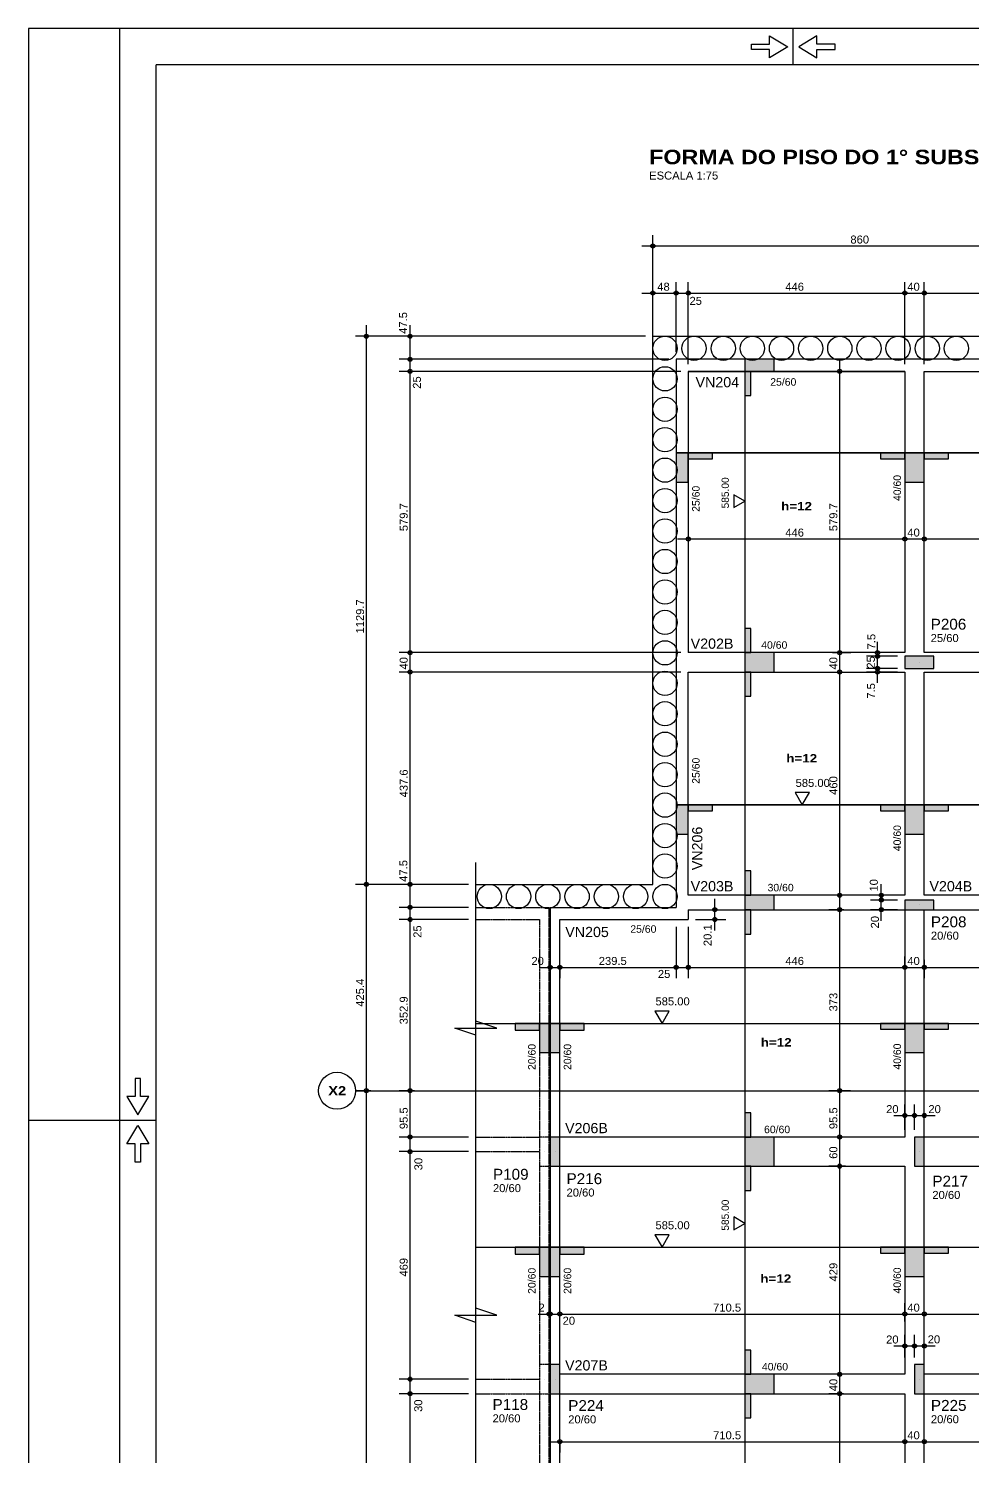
# Model space of a CAD drawing. Extents: x 0 to 13080, y 0 to 6750.
# Drawn here: x 0 to 1944, y 3807 to 6750 of the extents above; entities that cross this region are included whole.
import ezdxf

# ---------------------------------------------------------------- set-up
doc = ezdxf.new("R2010")
doc.units = 0
doc.header["$MEASUREMENT"] = 0
for name, pattern in [('ESTILO_TQS_0002', [0.4, 0.1, -0.3]), ('ESTILO_TQS_0006', [0.3, 0.2, -0.1]), ('ESTILO_TQS_0007', [2.1, 1.5, -0.2, 0.2, -0.2])]:
    doc.linetypes.add(name, pattern=pattern)
for name, color, linetype in [('MTH-179', 1, 'CONTINUOUS'), ('MTH-201', 4, 'CONTINUOUS'), ('MTH-202', 1, 'CONTINUOUS'), ('MTH-224', 4, 'CONTINUOUS'), ('MTH-230', 1, 'CONTINUOUS'), ('MTH-242', 1, 'CONTINUOUS'), ('MTH-COTAS7', 31, 'CONTINUOUS'), ('MTH-DIM-PILAR', 3, 'CONTINUOUS'), ('MTH-DIM-VIGA', 3, 'CONTINUOUS'), ('MTH-EIXO-214', 4, 'CONTINUOUS'), ('MTH-EIXO-215', 1, 'CONTINUOUS'), ('MTH-FACE-VIGA', 7, 'CONTINUOUS'), ('MTH-LINHA-SEÇÃO', 16, 'CONTINUOUS'), ('MTH-MARGEM', 5, 'CONTINUOUS'), ('MTH-PILAR-SEGUE', 5, 'CONTINUOUS'), ('MTH-SIMB_COTA', 3, 'CONTINUOUS'), ('MTH-SOMBRA21', 150, 'CONTINUOUS'), ('MTH-SOMBRA25', 253, 'CONTINUOUS'), ('MTH-TIT1-VIGA', 5, 'CONTINUOUS'), ('MTH-TXT', 4, 'CONTINUOUS'), ('MTH-TXT-NEGRITO', 5, 'CONTINUOUS'), ('MTH-TXT-NOTAS', 3, 'CONTINUOUS'), ('MTH-VIGA-INVERTIDA', 7, 'ESTILO_TQS_0002')]:
    doc.layers.add(name, color=color, linetype=linetype)
doc.styles.add('TQS_ARIAL', font='arial.ttf')
doc.styles.add('TQS_ARIAL_BLACK', font='ariblk.ttf')

msp = doc.modelspace()

# ---------------------------------------------------------------- linework, layer by layer
at = {"layer": 'MTH-179', "linetype": 'Continuous'}
for p, q in [((13080.004952, 6750.003475), (0.004952, 6750.003475)), ((0.004952, 6750.003475), (0.004952, 0.003475)), ((187.504963, 6750.003475), (187.504963, 0.003475)), ((1575.004952, 6675.003475), (1575.004952, 6750.003475)), ((0.004952, 4500.003475), (262.504952, 4500.003475))]:
    msp.add_line(p, q, dxfattribs=at)
for points in [[(1563.753853, 6712.503475), (1526.253853, 6690.003475), (1526.253853, 6706.878475), (1488.753853, 6706.878475), (1488.753853, 6718.128475), (1526.253853, 6718.128475), (1526.253853, 6735.003475), (1563.753853, 6712.503475)], [(1586.253853, 6712.503475), (1623.753853, 6690.003475), (1623.753853, 6706.878475), (1661.253853, 6706.878475), (1661.253853, 6718.128475), (1623.753853, 6718.128475), (1623.753853, 6735.003475), (1586.253853, 6712.503475)], [(225.004952, 4511.253475), (247.504952, 4548.753475), (230.629952, 4548.753475), (230.629952, 4586.253475), (219.379952, 4586.253475), (219.379952, 4548.753475), (202.504952, 4548.753475), (225.004952, 4511.253475)], [(225.004952, 4488.753475), (247.504952, 4451.253475), (230.629952, 4451.253475), (230.629952, 4413.753475), (219.379952, 4413.753475), (219.379952, 4451.253475), (202.504952, 4451.253475), (225.004952, 4488.753475)]]:
    msp.add_lwpolyline(points, dxfattribs=at)
at = {"layer": 'MTH-201', "linetype": 'ESTILO_TQS_0006'}
for p, q in [((1062.282865, 4435.218199), (1062.282865, 4435.218199)), ((1062.282865, 4435.218165), (1062.282865, 4435.218165)), ((1062.282865, 3966.218199), (1062.282865, 3966.218199)), ((1062.282865, 3966.218165), (1062.282865, 3966.218165))]:
    msp.add_line(p, q, dxfattribs=at)
for points in [[(1052.282865, 4405.218199), (1072.282865, 4405.218199), (1072.282865, 4465.218199), (1052.282865, 4465.218199), (1052.282865, 4405.218199)], [(1052.282865, 3936.218199), (1072.282865, 3936.218199), (1072.282865, 3996.218199), (1052.282865, 3996.218199), (1052.282865, 3936.218199)]]:
    msp.add_lwpolyline(points, dxfattribs=at)
at = {"layer": 'MTH-224', "linetype": 'Continuous'}
for points in [[(1452.407396, 5762.727589), (1475.355101, 5775.977094), (1452.407396, 5789.225281), (1452.407396, 5762.727589)], [(1578.698714, 5175.223693), (1593.421218, 5149.723693), (1608.14363, 5175.223693), (1578.698714, 5175.223693)], [(1290.050209, 4724.968199), (1304.772713, 4699.468199), (1319.495125, 4724.968199), (1290.050209, 4724.968199)], [(1452.407396, 4273.981741), (1475.355101, 4287.231246), (1452.407396, 4300.479433), (1452.407396, 4273.981741)], [(1290.050209, 4263.4885), (1304.772713, 4237.9885), (1319.495125, 4263.4885), (1290.050209, 4263.4885)]]:
    msp.add_lwpolyline(points, dxfattribs=at)
at = {"layer": 'MTH-230', "linetype": 'Continuous'}
msp.add_line((921.177142, 3066.480155), (921.177142, 5031.366152), dxfattribs=at)
for points in [[(921.177142, 4645.924958), (921.177142, 4674.922018), (877.681634, 4689.420465), (964.672647, 4689.420465), (921.177142, 4703.918996), (921.177142, 4732.915973)], [(921.177142, 4054.338494), (921.177142, 4083.335555), (877.681634, 4097.834002), (964.672647, 4097.834002), (921.177142, 4112.332532), (921.177142, 4141.32951)]]:
    msp.add_lwpolyline(points, dxfattribs=at)
msp.add_circle((635.355745, 4560.735466), 38, dxfattribs=at)
at = {"layer": 'MTH-242', "linetype": 'Continuous'}
for p, q in [((1834.782865, 5443.718199), (1834.782865, 5443.718199)), ((1834.782865, 5443.718165), (1834.782865, 5443.718165)), ((1834.782865, 4943.718199), (1834.782865, 4943.718199)), ((1834.782865, 4943.718165), (1834.782865, 4943.718165)), ((1084.282865, 4435.218199), (1084.282865, 4435.218199)), ((1084.282865, 4435.218165), (1084.282865, 4435.218165)), ((1834.782865, 4435.218199), (1834.782865, 4435.218199)), ((1834.782865, 4435.218165), (1834.782865, 4435.218165)), ((1084.282865, 3966.218199), (1084.282865, 3966.218199)), ((1084.282865, 3966.218165), (1084.282865, 3966.218165)), ((1834.782865, 3966.218199), (1834.782865, 3966.218199)), ((1834.782865, 3966.218165), (1834.782865, 3966.218165))]:
    msp.add_line(p, q, dxfattribs=at)
at = {"layer": 'MTH-COTAS7', "linetype": 'Continuous'}
for p, q in [((1263.262717, 6301.951479), (2168.282195, 6301.951479)), ((1285.762717, 6105.86984), (1285.762717, 6324.451479)), ((1285.761959, 6130.869878), (1285.761959, 6227.203221)), ((1333.760919, 6083.395893), (1333.760919, 6227.203221)), ((1333.760919, 6083.395893), (1333.760919, 6227.203221)), ((1358.760919, 6058.395893), (1358.760919, 6227.203221)), ((1358.760919, 6058.395893), (1358.760919, 6227.203221)), ((1804.782865, 6058.395893), (1804.782865, 6227.203221)), ((1804.782865, 6058.395893), (1804.782865, 6227.203221)), ((1844.782865, 6058.395893), (1844.782865, 6227.203221)), ((1844.782865, 6058.395893), (1844.782865, 6227.203221)), ((1263.261959, 6204.703221), (1356.260919, 6204.703221)), ((1311.260919, 6204.703221), (1381.260919, 6204.703221)), ((1336.260919, 6204.703221), (1827.282865, 6204.703221)), ((1782.282865, 6204.703221), (1867.282865, 6204.703221)), ((1822.282865, 6204.703221), (2168.282195, 6204.703221)), ((695.855745, 4963.621697), (695.855745, 6138.369878)), ((785.855745, 6045.895893), (785.855745, 6138.369878)), ((1255.761959, 6115.869878), (673.355745, 6115.869878)), ((1270.761959, 6115.869878), (763.355745, 6115.869878)), ((1318.760919, 6068.395893), (763.355745, 6068.395893)), ((1318.760919, 6068.395893), (763.355745, 6068.395893)), ((785.855745, 6020.895893), (785.855745, 6090.895893)), ((785.855745, 5441.218199), (785.855745, 6065.895893)), ((1670.82557, 5441.218199), (1670.82557, 6065.895893)), ((1343.760919, 6043.395893), (763.355745, 6043.395893)), ((1343.760919, 6043.395893), (763.355745, 6043.395893)), ((1702.591515, 6043.395893), (1648.32557, 6043.395893)), ((1844.782865, 5706.024245), (1844.782865, 5720.468199)), ((1844.782865, 5706.024245), (1844.782865, 5720.468199)), ((1336.260919, 5697.968199), (1827.282865, 5697.968199)), ((1782.282865, 5697.968199), (1867.282865, 5697.968199)), ((1822.282865, 5697.968199), (2168.282195, 5697.968199)), ((785.855745, 5401.218199), (785.855745, 5486.218199)), ((1670.82557, 5401.218199), (1670.82557, 5486.218199)), ((1748.440135, 5433.718199), (1748.440135, 5486.218199)), ((1748.440135, 5408.718199), (1748.440135, 5478.718199)), ((1343.760919, 5463.718199), (763.355745, 5463.718199)), ((1343.760919, 5463.718199), (763.355745, 5463.718199)), ((785.855745, 4963.621697), (785.855745, 5446.218199)), ((1656.113927, 5463.718199), (1693.32557, 5463.718199)), ((1656.113927, 5463.718199), (1693.32557, 5463.718199)), ((1670.82557, 4941.218199), (1670.82557, 5446.218199)), ((1789.782865, 5463.718199), (1725.940135, 5463.718199)), ((1789.782865, 5456.218199), (1725.940135, 5456.218199)), ((1789.782865, 5456.218199), (1725.940135, 5456.218199)), ((1748.440135, 5401.218199), (1748.440135, 5453.718199)), ((1343.760919, 5423.718199), (763.355745, 5423.718199)), ((1343.760919, 5423.718199), (763.355745, 5423.718199)), ((1653.118343, 5423.718199), (1693.32557, 5423.718199)), ((1653.118343, 5423.718199), (1693.32557, 5423.718199)), ((1789.782865, 5431.218199), (1725.940135, 5431.218199)), ((1789.782865, 5431.218199), (1725.940135, 5431.218199)), ((1789.782865, 5423.718199), (1725.940135, 5423.718199)), ((695.855745, 4538.235466), (695.855745, 5008.621697)), ((785.855745, 4916.122731), (785.855745, 5008.621697)), ((891.177142, 4986.121697), (673.355745, 4986.121697)), ((861.177142, 4986.121697), (673.355745, 4986.121697)), ((906.177142, 4986.121697), (763.355745, 4986.121697)), ((876.177142, 4986.121697), (763.355745, 4986.121697)), ((1756.345478, 4931.218199), (1756.345478, 4986.218199)), ((1756.345478, 4911.218199), (1756.345478, 4976.218199)), ((785.855745, 4891.122731), (785.855745, 4961.122731)), ((1413.443828, 4891.122769), (1413.443828, 4956.218199)), ((1683.518118, 4963.718199), (1648.32557, 4963.718199)), ((1670.82557, 4538.235466), (1670.82557, 4956.218199)), ((1789.782865, 4963.718199), (1733.845478, 4963.718199)), ((1789.782865, 4953.718199), (1733.845478, 4953.718199)), ((1789.782865, 4953.718199), (1733.845478, 4953.718199)), ((906.177142, 4938.622731), (763.355745, 4938.622731)), ((906.177142, 4938.622731), (763.355745, 4938.622731)), ((785.855745, 4538.235466), (785.855745, 4936.122731)), ((1410.643752, 4933.718199), (1435.943828, 4933.718199)), ((1679.366386, 4933.718199), (1648.32557, 4933.718199)), ((1789.782865, 4933.718199), (1733.845478, 4933.718199)), ((906.177142, 4913.622731), (763.355745, 4913.622731)), ((906.177142, 4913.622731), (763.355745, 4913.622731)), ((1333.760919, 4898.622769), (1333.760919, 4792.558111)), ((1333.760919, 4898.622769), (1333.760919, 4792.558111)), ((1358.760919, 4898.622769), (1358.760919, 4792.558111)), ((1358.760919, 4898.622769), (1358.760919, 4792.558111)), ((1373.760919, 4913.622769), (1435.943828, 4913.622769)), ((1804.782865, 4816.1382), (1804.782865, 4837.558111)), ((1804.782865, 4816.1382), (1804.782865, 4837.558111)), ((1844.782865, 4807.558111), (1844.782865, 4837.558111)), ((1844.782865, 4830.217918), (1844.782865, 4792.558111)), ((1051.782865, 4815.058111), (1116.782865, 4815.058111)), ((1071.782865, 4815.058111), (1356.260919, 4815.058111)), ((1074.282865, 4819.391321), (1074.282865, 4792.558111)), ((1094.282865, 4817.844664), (1094.282865, 4792.558111)), ((1094.282865, 4817.844664), (1094.282865, 4792.558111)), ((1311.260919, 4815.058111), (1381.260919, 4815.058111)), ((1336.260919, 4815.058111), (1827.282865, 4815.058111)), ((1782.282865, 4815.058111), (1867.282865, 4815.058111)), ((1822.282865, 4815.058111), (2168.282195, 4815.058111)), ((695.855745, 2493.235465), (695.855745, 4583.235466)), ((785.855745, 4442.7182), (785.855745, 4583.235466)), ((1670.82557, 4442.718199), (1670.82557, 4583.235466)), ((694.268495, 4560.735466), (673.355745, 4560.735466)), ((704.671412, 4560.735466), (673.355745, 4560.735466)), ((794.671412, 4560.735466), (763.355745, 4560.735466)), ((794.671412, 4560.735466), (763.355745, 4560.735466)), ((1692.646692, 4560.735466), (1648.32557, 4560.735466)), ((1692.646692, 4560.735466), (1648.32557, 4560.735466)), ((1782.282865, 4509.603804), (1847.282865, 4509.603804)), ((1802.282865, 4509.603804), (1867.282865, 4509.603804)), ((1804.782865, 4480.218199), (1804.782865, 4532.103804)), ((1824.782865, 4480.218199), (1824.782865, 4532.103804)), ((1824.782865, 4480.218199), (1824.782865, 4532.103804)), ((1844.782865, 4480.218199), (1844.782865, 4532.103804)), ((785.855745, 4412.7182), (785.855745, 4487.7182)), ((1670.82557, 4382.718199), (1670.82557, 4487.718199)), ((906.177142, 4465.2182), (763.355745, 4465.2182)), ((906.177142, 4465.2182), (763.355745, 4465.2182)), ((785.855745, 3943.7182), (785.855745, 4457.7182)), ((1683.317304, 4465.218199), (1648.32557, 4465.218199)), ((1683.317304, 4465.218199), (1648.32557, 4465.218199)), ((906.177142, 4435.2182), (763.355745, 4435.2182)), ((906.177142, 4435.2182), (763.355745, 4435.2182)), ((1670.82557, 3953.718199), (1670.82557, 4427.718199)), ((1682.283431, 4405.218199), (1648.32557, 4405.218199)), ((1682.283431, 4405.218199), (1648.32557, 4405.218199)), ((1072.282865, 4107.656691), (1072.282865, 4122.968199)), ((1074.282865, 4106.820987), (1074.282865, 4122.968199)), ((1074.282865, 4106.820987), (1074.282865, 4122.968199)), ((1094.282865, 4107.192411), (1094.282865, 4122.968199)), ((1094.282865, 4107.192411), (1094.282865, 4122.968199)), ((1804.782865, 4085.051193), (1804.782865, 4122.968199)), ((1804.782865, 4085.051193), (1804.782865, 4122.968199)), ((1844.782865, 4083.753163), (1844.782865, 4122.968199)), ((1844.782865, 4083.753163), (1844.782865, 4122.968199)), ((1049.782865, 4100.468199), (1096.782865, 4100.468199)), ((1051.782865, 4100.468199), (1116.782865, 4100.468199)), ((1071.782865, 4100.468199), (1827.282865, 4100.468199)), ((1782.282865, 4100.468199), (1867.282865, 4100.468199)), ((1822.282865, 4100.468199), (2332.283294, 4100.468199)), ((1782.282865, 4034.784824), (1847.282865, 4034.784824)), ((1802.282865, 4034.784824), (1867.282865, 4034.784824)), ((1804.782865, 4011.130996), (1804.782865, 4057.284824)), ((1824.782865, 4011.218199), (1824.782865, 4057.284824)), ((1824.782865, 4011.218199), (1824.782865, 4057.284824)), ((1844.782865, 4011.218199), (1844.782865, 4057.284824)), ((785.855745, 3913.7182), (785.855745, 3988.7182)), ((1685.67312, 3976.218199), (1648.32557, 3976.218199)), ((1685.67312, 3976.218199), (1648.32557, 3976.218199)), ((1670.82557, 3913.718199), (1670.82557, 3998.718199)), ((906.177142, 3966.2182), (763.355745, 3966.2182)), ((906.177142, 3966.2182), (763.355745, 3966.2182)), ((785.855745, 3413.7182), (785.855745, 3958.7182)), ((1670.82557, 3413.7182), (1670.82557, 3958.718199)), ((906.177142, 3936.2182), (763.355745, 3936.2182)), ((906.177142, 3936.2182), (763.355745, 3936.2182)), ((1678.752941, 3936.218199), (1648.32557, 3936.218199)), ((1678.752941, 3936.218199), (1648.32557, 3936.218199)), ((1844.782865, 3831.866923), (1844.782865, 3859.834338)), ((1844.782865, 3831.866923), (1844.782865, 3859.834338)), ((1071.782865, 3837.334338), (1827.282865, 3837.334338)), ((1094.282865, 3835.623979), (1094.282865, 3814.834338)), ((1782.282865, 3837.334338), (1867.282865, 3837.334338)), ((1822.282865, 3837.334338), (2168.282195, 3837.334338)), ((1804.782865, 3825.958785), (1804.782865, 3814.834338)), ((1804.782865, 3825.958785), (1804.782865, 3814.834338))]:
    msp.add_line(p, q, dxfattribs=at)
at = {"layer": 'MTH-EIXO-214', "linetype": 'ESTILO_TQS_0007'}
msp.add_line((673.355745, 4560.735466), (8996.284341, 4560.735466), dxfattribs=at)
at = {"layer": 'MTH-EIXO-215', "linetype": 'Continuous'}
for p, q in [((1285.761959, 4986.121735), (1285.761959, 6115.869878)), ((1285.761959, 6115.869878), (6437.761474, 6115.869878)), ((921.177142, 4986.121697), (1072.282865, 4986.121697)), ((979.728741, 4986.121735), (1285.761959, 4986.121735))]:
    msp.add_line(p, q, dxfattribs=at)
msp.add_lwpolyline([(1074.282865, 4986.121697), (1285.762723, 4986.121697), (1285.762723, 5240.484013)], dxfattribs=at)
at = {"layer": 'MTH-FACE-VIGA', "linetype": 'Continuous'}
for p, q in [((6390.261497, 6068.395893), (1333.760919, 6068.395893)), ((1333.760919, 6068.395893), (1333.760919, 4938.622769)), ((1358.760919, 6043.395893), (1804.782865, 6043.395893)), ((1844.782865, 6043.395893), (2309.783294, 6043.395893)), ((1358.760919, 4963.718199), (1358.760919, 5423.718199)), ((1804.782865, 4963.718199), (1358.760919, 4963.718199)), ((1074.282865, 4938.622769), (1333.760919, 4938.622769)), ((1074.282865, 4938.622769), (1074.282865, 4465.218199)), ((1358.760919, 4933.718199), (1804.782865, 4933.718199)), ((1358.760919, 4933.718199), (1358.760919, 4913.622769)), ((1094.282865, 4913.622769), (1358.760919, 4913.622769))]:
    msp.add_line(p, q, dxfattribs=at)
for points in [[(1804.782865, 6043.395893), (1358.760919, 6043.395893), (1358.760919, 5463.718199)], [(1804.782865, 6043.395893), (1804.782865, 5463.718199)], [(1844.782865, 5463.718199), (1844.782865, 6043.395893)], [(1804.782865, 5463.718199), (1358.760919, 5463.718199)], [(2309.783294, 5463.718199), (1844.782865, 5463.718199)], [(1358.760919, 5423.718199), (1804.782865, 5423.718199)], [(1804.782865, 5423.718199), (1804.782865, 4963.718199)], [(1844.782865, 4963.718199), (1844.782865, 5423.718199)], [(1844.782865, 5423.718199), (2309.783294, 5423.718199)], [(2309.783294, 4963.718199), (1844.782865, 4963.718199)], [(1804.782865, 4933.718199), (1804.782865, 4465.218199)], [(1844.782865, 4465.218199), (1844.782865, 4933.718199)], [(1864.782865, 4933.718199), (2289.783294, 4933.718199)], [(1094.282865, 4465.218199), (1094.282865, 4913.622769)], [(1804.782865, 4465.218199), (1094.282865, 4465.218199)], [(2309.783294, 4465.218199), (1844.782865, 4465.218199)], [(1074.282865, 4405.218199), (1074.282865, 3996.218199)], [(1094.282865, 3996.218199), (1094.282865, 4405.218199)], [(1094.282865, 4405.218199), (1804.782865, 4405.218199)], [(1804.782865, 4405.218199), (1804.782865, 3976.218199)], [(1844.782865, 4405.218199), (2309.783294, 4405.218199)], [(1844.782865, 3996.218199), (1844.782865, 4405.218199)], [(1804.782865, 3976.218199), (1094.282865, 3976.218199)], [(2309.783294, 3976.218199), (1844.782865, 3976.218199)], [(1074.282865, 3936.218199), (1074.282865, 3416.2182)], [(1094.282865, 3436.2182), (1094.282865, 3936.218199)], [(1094.282865, 3936.218199), (1804.782865, 3936.218199)], [(1804.782865, 3936.218199), (1804.782865, 3436.2182)], [(1844.782865, 3936.218199), (2309.783294, 3936.218199)], [(1844.782865, 3436.2182), (1844.782865, 3936.218199)]]:
    msp.add_lwpolyline(points, dxfattribs=at)
for centre, radius in [((1310.762717, 6090.86984), 25), ((1370.559173, 6090.895855), 25), ((1430.809012, 6090.894821), 25), ((1490.832681, 6090.894821), 25), ((1550.85635, 6090.894821), 25), ((1610.880019, 6090.894821), 25), ((1670.903688, 6090.894821), 25), ((1730.927357, 6090.894821), 25), ((1790.951026, 6090.894821), 25), ((1850.974695, 6090.894821), 25), ((1910.998364, 6090.894821), 25), ((1310.762717, 6028.106134), 25), ((1310.762718, 5965.342428), 25), ((1310.762718, 5902.578722), 25), ((1310.762718, 5839.815015), 25), ((1310.762719, 5777.051309), 25), ((1310.762719, 5714.287603), 25), ((1310.762719, 5651.523896), 25), ((1310.76272, 5588.76019), 25), ((1310.76272, 5525.996484), 25), ((1310.76272, 5463.232778), 25), ((1310.762721, 5400.469071), 25), ((1310.762721, 5337.705365), 25), ((1310.762721, 5274.941659), 25), ((1310.762722, 5212.177952), 25), ((1310.762722, 5149.414246), 25), ((1310.762723, 5086.65054), 25), ((1310.762723, 5023.886834), 25), ((948.86562, 4961.121697), 25), ((1009.188546, 4961.121697), 25), ((1069.511471, 4961.121697), 25), ((1129.834397, 4961.121697), 25), ((1190.157322, 4961.121697), 25), ((1250.480248, 4961.121697), 25), ((1310.761689, 4961.122731), 25), ((1310.761689, 4961.122731), 24.999994)]:
    msp.add_circle(centre, radius, dxfattribs=at)
at = {"layer": 'MTH-LINHA-SEÇÃO', "linetype": 'Continuous'}
for p, q in [((1475.355101, 6068.395893), (1475.355101, 751.835231)), ((1333.760919, 5875.257268), (3445.743172, 5875.257268)), ((6390.261497, 5875.257268), (1348.760919, 5875.257268)), ((1333.760919, 5149.723693), (3445.743172, 5149.723693)), ((3931.765118, 5149.723693), (1348.760919, 5149.723693)), ((921.177142, 4699.468199), (6390.261497, 4699.468199)), ((921.177142, 4237.9885), (6390.261497, 4237.9885))]:
    msp.add_line(p, q, dxfattribs=at)
for points in [[(1475.355101, 6068.395893), (1475.355101, 6043.395893), (1535.355101, 6043.395893), (1535.355101, 6068.395893), (1475.355101, 6068.395893)], [(1487.355101, 6043.395893), (1475.355101, 6043.395893), (1475.355101, 5993.395893), (1487.355101, 5993.395893), (1487.355101, 6043.395893)], [(1358.760919, 5875.257268), (1333.760919, 5875.257268), (1333.760919, 5815.257268), (1358.760919, 5815.257268), (1358.760919, 5875.257268)], [(1408.760919, 5863.257268), (1408.760919, 5875.257268), (1358.760919, 5875.257268), (1358.760919, 5863.257268), (1408.760919, 5863.257268)], [(1804.782865, 5863.257268), (1804.782865, 5875.257268), (1754.782865, 5875.257268), (1754.782865, 5863.257268), (1804.782865, 5863.257268)], [(1844.782865, 5875.257268), (1804.782865, 5875.257268), (1804.782865, 5815.257268), (1844.782865, 5815.257268), (1844.782865, 5875.257268)], [(1894.782865, 5863.257268), (1894.782865, 5875.257268), (1844.782865, 5875.257268), (1844.782865, 5863.257268), (1894.782865, 5863.257268)], [(1487.355101, 5513.718199), (1475.355101, 5513.718199), (1475.355101, 5463.718199), (1487.355101, 5463.718199), (1487.355101, 5513.718199)], [(1475.355101, 5463.718199), (1475.355101, 5423.718199), (1535.355101, 5423.718199), (1535.355101, 5463.718199), (1475.355101, 5463.718199)], [(1487.355101, 5423.718199), (1475.355101, 5423.718199), (1475.355101, 5373.718199), (1487.355101, 5373.718199), (1487.355101, 5423.718199)], [(1358.760919, 5149.723693), (1333.760919, 5149.723693), (1333.760919, 5089.723693), (1358.760919, 5089.723693), (1358.760919, 5149.723693)], [(1408.760919, 5137.723693), (1408.760919, 5149.723693), (1358.760919, 5149.723693), (1358.760919, 5137.723693), (1408.760919, 5137.723693)], [(1804.782865, 5137.723693), (1804.782865, 5149.723693), (1754.782865, 5149.723693), (1754.782865, 5137.723693), (1804.782865, 5137.723693)], [(1844.782865, 5149.723693), (1804.782865, 5149.723693), (1804.782865, 5089.723693), (1844.782865, 5089.723693), (1844.782865, 5149.723693)], [(1894.782865, 5137.723693), (1894.782865, 5149.723693), (1844.782865, 5149.723693), (1844.782865, 5137.723693), (1894.782865, 5137.723693)], [(1487.355101, 5013.718199), (1475.355101, 5013.718199), (1475.355101, 4963.718199), (1487.355101, 4963.718199), (1487.355101, 5013.718199)], [(1475.355101, 4963.718199), (1475.355101, 4933.718199), (1535.355101, 4933.718199), (1535.355101, 4963.718199), (1475.355101, 4963.718199)], [(1487.355101, 4933.718199), (1475.355101, 4933.718199), (1475.355101, 4883.718199), (1487.355101, 4883.718199), (1487.355101, 4933.718199)], [(1052.282865, 4699.468199), (1002.282865, 4699.468199), (1002.282865, 4685.468199), (1052.282865, 4685.468199), (1052.282865, 4699.468199)], [(1072.282865, 4699.468199), (1052.282865, 4699.468199), (1052.282865, 4639.468199), (1072.282865, 4639.468199), (1072.282865, 4699.468199)], [(1094.282865, 4699.468199), (1074.282865, 4699.468199), (1074.282865, 4639.468199), (1094.282865, 4639.468199), (1094.282865, 4699.468199)], [(1144.282865, 4699.468199), (1094.282865, 4699.468199), (1094.282865, 4685.468199), (1144.282865, 4685.468199), (1144.282865, 4699.468199)], [(1804.782865, 4687.468199), (1804.782865, 4699.468199), (1754.782865, 4699.468199), (1754.782865, 4687.468199), (1804.782865, 4687.468199)], [(1844.782865, 4699.468199), (1804.782865, 4699.468199), (1804.782865, 4639.468199), (1844.782865, 4639.468199), (1844.782865, 4699.468199)], [(1894.782865, 4687.468199), (1894.782865, 4699.468199), (1844.782865, 4699.468199), (1844.782865, 4687.468199), (1894.782865, 4687.468199)], [(1487.355101, 4515.218199), (1475.355101, 4515.218199), (1475.355101, 4465.218199), (1487.355101, 4465.218199), (1487.355101, 4515.218199)], [(1475.355101, 4465.218199), (1475.355101, 4405.218237), (1535.355101, 4405.218237), (1535.355101, 4465.218199), (1475.355101, 4465.218199)], [(1487.355101, 4405.218237), (1475.355101, 4405.218237), (1475.355101, 4355.218237), (1487.355101, 4355.218237), (1487.355101, 4405.218237)], [(1052.282865, 4237.9885), (1002.282865, 4237.9885), (1002.282865, 4223.9885), (1052.282865, 4223.9885), (1052.282865, 4237.9885)], [(1072.282865, 4237.9885), (1052.282865, 4237.9885), (1052.282865, 4177.9885), (1072.282865, 4177.9885), (1072.282865, 4237.9885)], [(1094.282865, 4237.9885), (1074.282865, 4237.9885), (1074.282865, 4177.9885), (1094.282865, 4177.9885), (1094.282865, 4237.9885)], [(1144.282865, 4237.9885), (1094.282865, 4237.9885), (1094.282865, 4223.9885), (1144.282865, 4223.9885), (1144.282865, 4237.9885)], [(1804.782865, 4225.9885), (1804.782865, 4237.9885), (1754.782865, 4237.9885), (1754.782865, 4225.9885), (1804.782865, 4225.9885)], [(1844.782865, 4237.9885), (1804.782865, 4237.9885), (1804.782865, 4177.9885), (1844.782865, 4177.9885), (1844.782865, 4237.9885)], [(1894.782865, 4225.9885), (1894.782865, 4237.9885), (1844.782865, 4237.9885), (1844.782865, 4225.9885), (1894.782865, 4225.9885)], [(1487.355101, 4026.218237), (1475.355101, 4026.218237), (1475.355101, 3976.218237), (1487.355101, 3976.218237), (1487.355101, 4026.218237)], [(1475.355101, 3976.218237), (1475.355101, 3936.218237), (1535.355101, 3936.218237), (1535.355101, 3976.218237), (1475.355101, 3976.218237)], [(1487.355101, 3936.218237), (1475.355101, 3936.218237), (1475.355101, 3886.218237), (1487.355101, 3886.218237), (1487.355101, 3936.218237)]]:
    msp.add_lwpolyline(points, dxfattribs=at)
at = {"layer": 'MTH-MARGEM', "linetype": 'Continuous'}
for p in [(13005.004952, 6675.003475), (262.504952, 75.003407)]:
    msp.add_line(p, (262.504952, 6675.003475), dxfattribs=at)
at = {"layer": 'MTH-PILAR-SEGUE', "linetype": 'Continuous'}
for points in [[(1864.782865, 5431.218199), (1864.782865, 5456.218199), (1804.782865, 5456.218199), (1804.782865, 5431.218199), (1864.782865, 5431.218199)], [(1804.782865, 4953.718199), (1804.782865, 4933.718199), (1864.782865, 4933.718199), (1864.782865, 4953.718199), (1804.782865, 4953.718199)], [(1074.282865, 4405.218199), (1094.282865, 4405.218199), (1094.282865, 4465.218199), (1074.282865, 4465.218199), (1074.282865, 4405.218199)], [(1824.782865, 4405.218199), (1844.782865, 4405.218199), (1844.782865, 4465.218199), (1824.782865, 4465.218199), (1824.782865, 4405.218199)], [(1074.282865, 3936.218199), (1094.282865, 3936.218199), (1094.282865, 3996.218199), (1074.282865, 3996.218199), (1074.282865, 3936.218199)], [(1824.782865, 3936.218199), (1844.782865, 3936.218199), (1844.782865, 3996.218199), (1824.782865, 3996.218199), (1824.782865, 3936.218199)]]:
    msp.add_lwpolyline(points, dxfattribs=at)
at = {"layer": 'MTH-SIMB_COTA', "linetype": 'Continuous'}
for centre, radius in [((1285.762717, 6301.951479), 4.200001), ((1285.762717, 6301.951479), 2.1), ((1285.761959, 6204.703221), 4.200001), ((1285.761959, 6204.703221), 2.1), ((1333.760919, 6204.703221), 4.200001), ((1333.760919, 6204.703221), 4.200001), ((1333.760919, 6204.703221), 2.1), ((1333.760919, 6204.703221), 2.1), ((1358.760919, 6204.703221), 4.200001), ((1358.760919, 6204.703221), 4.200001), ((1358.760919, 6204.703221), 2.1), ((1358.760919, 6204.703221), 2.1), ((1804.782865, 6204.703221), 4.200001), ((1804.782865, 6204.703221), 4.200001), ((1804.782865, 6204.703221), 2.1), ((1804.782865, 6204.703221), 2.1), ((1844.782865, 6204.703221), 4.200001), ((1844.782865, 6204.703221), 4.200001), ((1844.782865, 6204.703221), 2.1), ((1844.782865, 6204.703221), 2.1), ((695.855745, 6115.869878), 4.200001), ((695.855745, 6115.869878), 2.1), ((785.855745, 6115.869878), 4.200001), ((785.855745, 6115.869878), 2.1), ((785.855745, 6068.395893), 4.200001), ((785.855745, 6068.395893), 4.200001), ((785.855745, 6068.395893), 2.1), ((785.855745, 6068.395893), 2.1), ((785.855745, 6043.395893), 4.200001), ((785.855745, 6043.395893), 4.200001), ((785.855745, 6043.395893), 2.1), ((785.855745, 6043.395893), 2.1), ((1670.82557, 6043.395893), 4.200001), ((1670.82557, 6043.395893), 2.1), ((1358.760919, 5697.968199), 4.200001), ((1358.760919, 5697.968199), 2.1), ((1804.782865, 5697.968199), 4.200001), ((1804.782865, 5697.968199), 4.200001), ((1804.782865, 5697.968199), 2.1), ((1804.782865, 5697.968199), 2.1), ((1844.782865, 5697.968199), 4.200001), ((1844.782865, 5697.968199), 4.200001), ((1844.782865, 5697.968199), 2.1), ((1844.782865, 5697.968199), 2.1), ((785.855745, 5463.718199), 4.200001), ((785.855745, 5463.718199), 4.200001), ((785.855745, 5463.718199), 2.1), ((785.855745, 5463.718199), 2.1), ((1670.82557, 5463.718199), 4.200001), ((1670.82557, 5463.718199), 4.200001), ((1670.82557, 5463.718199), 2.1), ((1670.82557, 5463.718199), 2.1), ((1748.440135, 5463.718199), 4.200001), ((1748.440135, 5456.218199), 4.200001), ((1748.440135, 5456.218199), 4.200001), ((1748.440135, 5463.718199), 2.1), ((1748.440135, 5456.218199), 2.1), ((1748.440135, 5456.218199), 2.1), ((785.855745, 5423.718199), 4.200001), ((785.855745, 5423.718199), 4.200001), ((785.855745, 5423.718199), 2.1), ((785.855745, 5423.718199), 2.1), ((1670.82557, 5423.718199), 4.200001), ((1670.82557, 5423.718199), 4.200001), ((1670.82557, 5423.718199), 2.1), ((1670.82557, 5423.718199), 2.1), ((1748.440135, 5431.218199), 4.200001), ((1748.440135, 5431.218199), 4.200001), ((1748.440135, 5423.718199), 4.200001), ((1748.440135, 5431.218199), 2.1), ((1748.440135, 5431.218199), 2.1), ((1748.440135, 5423.718199), 2.1), ((695.855745, 4986.121697), 4.200001), ((695.855745, 4986.121697), 4.200001), ((695.855745, 4986.121697), 2.1), ((695.855745, 4986.121697), 2.1), ((785.855745, 4986.121697), 4.200001), ((785.855745, 4986.121697), 4.200001), ((785.855745, 4986.121697), 2.1), ((785.855745, 4986.121697), 2.1), ((1670.82557, 4963.718199), 4.200001), ((1670.82557, 4963.718199), 2.1), ((1756.345478, 4963.718199), 4.200001), ((1756.345478, 4953.718199), 4.200001), ((1756.345478, 4953.718199), 4.200001), ((1756.345478, 4963.718199), 2.1), ((1756.345478, 4953.718199), 2.1), ((1756.345478, 4953.718199), 2.1), ((785.855745, 4938.622731), 4.200001), ((785.855745, 4938.622731), 4.200001), ((785.855745, 4913.622731), 4.200001), ((785.855745, 4913.622731), 4.200001), ((785.855745, 4938.622731), 2.1), ((785.855745, 4938.622731), 2.1), ((785.855745, 4913.622731), 2.1), ((785.855745, 4913.622731), 2.1), ((1413.443828, 4933.718199), 4.200001), ((1413.443828, 4913.622769), 4.200001), ((1413.443828, 4933.718199), 2.1), ((1413.443828, 4913.622769), 2.1), ((1670.82557, 4933.718199), 4.200001), ((1670.82557, 4933.718199), 2.1), ((1756.345478, 4933.718199), 4.200001), ((1756.345478, 4933.718199), 2.1), ((1074.282865, 4815.058111), 4.200001), ((1074.282865, 4815.058111), 2.1), ((1094.282865, 4815.058111), 4.200001), ((1094.282865, 4815.058111), 4.200001), ((1094.282865, 4815.058111), 2.1), ((1094.282865, 4815.058111), 2.1), ((1333.760919, 4815.058111), 4.200001), ((1333.760919, 4815.058111), 4.200001), ((1333.760919, 4815.058111), 2.1), ((1333.760919, 4815.058111), 2.1), ((1358.760919, 4815.058111), 4.200001), ((1358.760919, 4815.058111), 4.200001), ((1358.760919, 4815.058111), 2.1), ((1358.760919, 4815.058111), 2.1), ((1804.782865, 4815.058111), 4.200001), ((1804.782865, 4815.058111), 4.200001), ((1804.782865, 4815.058111), 2.1), ((1804.782865, 4815.058111), 2.1), ((1844.782865, 4815.058111), 4.200001), ((1844.782865, 4815.058111), 4.200001), ((1844.782865, 4815.058111), 2.1), ((1844.782865, 4815.058111), 2.1), ((695.855745, 4560.735466), 4.200001), ((695.855745, 4560.735466), 4.200001), ((695.855745, 4560.735466), 2.1), ((695.855745, 4560.735466), 2.1), ((785.855745, 4560.735466), 4.200001), ((785.855745, 4560.735466), 4.200001), ((785.855745, 4560.735466), 2.1), ((785.855745, 4560.735466), 2.1), ((1670.82557, 4560.735466), 4.200001), ((1670.82557, 4560.735466), 4.200001), ((1670.82557, 4560.735466), 2.1), ((1670.82557, 4560.735466), 2.1), ((1804.782865, 4509.603804), 4.200001), ((1804.782865, 4509.603804), 2.1), ((1824.782865, 4509.603804), 4.200001), ((1824.782865, 4509.603804), 4.200001), ((1824.782865, 4509.603804), 2.1), ((1824.782865, 4509.603804), 2.1), ((1844.782865, 4509.603804), 4.200001), ((1844.782865, 4509.603804), 2.1), ((785.855745, 4465.2182), 4.200001), ((785.855745, 4465.2182), 4.200001), ((785.855745, 4465.2182), 2.1), ((785.855745, 4465.2182), 2.1), ((1670.82557, 4465.218199), 4.200001), ((1670.82557, 4465.218199), 4.200001), ((1670.82557, 4465.218199), 2.1), ((1670.82557, 4465.218199), 2.1), ((785.855745, 4435.2182), 4.200001), ((785.855745, 4435.2182), 4.200001), ((785.855745, 4435.2182), 2.1), ((785.855745, 4435.2182), 2.1), ((1670.82557, 4405.218199), 4.200001), ((1670.82557, 4405.218199), 4.200001), ((1670.82557, 4405.218199), 2.1), ((1670.82557, 4405.218199), 2.1), ((1072.282865, 4100.468199), 4.200001), ((1074.282865, 4100.468199), 4.200001), ((1074.282865, 4100.468199), 4.200001), ((1072.282865, 4100.468199), 2.1), ((1074.282865, 4100.468199), 2.1), ((1074.282865, 4100.468199), 2.1), ((1094.282865, 4100.468199), 4.200001), ((1094.282865, 4100.468199), 4.200001), ((1094.282865, 4100.468199), 2.1), ((1094.282865, 4100.468199), 2.1), ((1804.782865, 4100.468199), 4.200001), ((1804.782865, 4100.468199), 4.200001), ((1804.782865, 4100.468199), 2.1), ((1804.782865, 4100.468199), 2.1), ((1844.782865, 4100.468199), 4.200001), ((1844.782865, 4100.468199), 4.200001), ((1844.782865, 4100.468199), 2.1), ((1844.782865, 4100.468199), 2.1), ((1804.782865, 4034.784824), 4.200001), ((1804.782865, 4034.784824), 2.1), ((1824.782865, 4034.784824), 4.200001), ((1824.782865, 4034.784824), 4.200001), ((1824.782865, 4034.784824), 2.1), ((1824.782865, 4034.784824), 2.1), ((1844.782865, 4034.784824), 4.200001), ((1844.782865, 4034.784824), 2.1), ((1670.82557, 3976.218199), 4.200001), ((1670.82557, 3976.218199), 4.200001), ((1670.82557, 3976.218199), 2.1), ((1670.82557, 3976.218199), 2.1), ((785.855745, 3966.2182), 4.200001), ((785.855745, 3966.2182), 4.200001), ((785.855745, 3966.2182), 2.1), ((785.855745, 3966.2182), 2.1), ((785.855745, 3936.2182), 4.200001), ((785.855745, 3936.2182), 4.200001), ((785.855745, 3936.2182), 2.1), ((785.855745, 3936.2182), 2.1), ((1670.82557, 3936.218199), 4.200001), ((1670.82557, 3936.218199), 4.200001), ((1670.82557, 3936.218199), 2.1), ((1670.82557, 3936.218199), 2.1), ((1094.282865, 3837.334338), 4.200001), ((1094.282865, 3837.334338), 2.1), ((1804.782865, 3837.334338), 4.200001), ((1804.782865, 3837.334338), 4.200001), ((1804.782865, 3837.334338), 2.1), ((1804.782865, 3837.334338), 2.1), ((1844.782865, 3837.334338), 4.200001), ((1844.782865, 3837.334338), 4.200001), ((1844.782865, 3837.334338), 2.1), ((1844.782865, 3837.334338), 2.1)]:
    msp.add_circle(centre, radius, dxfattribs=at)
at = {"layer": 'MTH-SOMBRA21', "linetype": 'Continuous'}
for points in [[(1475.355101, 6068.395893), (1475.355101, 6043.395893), (1535.355101, 6043.395893)], [(1475.355101, 6068.395893), (1535.355101, 6043.395893), (1535.355101, 6068.395893)], [(1475.355101, 6068.395893), (1535.355101, 6068.395893), (1475.355101, 6068.395893)], [(1487.355101, 6043.395893), (1475.355101, 6043.395893), (1475.355101, 5993.395893)], [(1487.355101, 6043.395893), (1475.355101, 5993.395893), (1487.355101, 5993.395893)], [(1487.355101, 6043.395893), (1487.355101, 5993.395893), (1487.355101, 6043.395893)], [(1358.760919, 5875.257268), (1333.760919, 5875.257268), (1333.760919, 5815.257268)], [(1358.760919, 5875.257268), (1333.760919, 5815.257268), (1358.760919, 5815.257268)], [(1408.760919, 5863.257268), (1408.760919, 5875.257268), (1358.760919, 5875.257268)], [(1408.760919, 5863.257268), (1358.760919, 5875.257268), (1358.760919, 5863.257268)], [(1358.760919, 5875.257268), (1358.760919, 5815.257268), (1358.760919, 5875.257268)], [(1408.760919, 5863.257268), (1358.760919, 5863.257268), (1408.760919, 5863.257268)], [(1804.782865, 5863.257268), (1804.782865, 5875.257268), (1754.782865, 5875.257268)], [(1804.782865, 5863.257268), (1754.782865, 5875.257268), (1754.782865, 5863.257268)], [(1804.782865, 5863.257268), (1754.782865, 5863.257268), (1804.782865, 5863.257268)], [(1844.782865, 5875.257268), (1804.782865, 5875.257268), (1804.782865, 5815.257268)], [(1844.782865, 5875.257268), (1804.782865, 5815.257268), (1844.782865, 5815.257268)], [(1894.782865, 5863.257268), (1894.782865, 5875.257268), (1844.782865, 5875.257268)], [(1894.782865, 5863.257268), (1844.782865, 5875.257268), (1844.782865, 5863.257268)], [(1844.782865, 5875.257268), (1844.782865, 5815.257268), (1844.782865, 5875.257268)], [(1894.782865, 5863.257268), (1844.782865, 5863.257268), (1894.782865, 5863.257268)], [(1487.355101, 5513.718199), (1475.355101, 5513.718199), (1475.355101, 5463.718199)], [(1487.355101, 5513.718199), (1475.355101, 5463.718199), (1487.355101, 5463.718199)], [(1487.355101, 5513.718199), (1487.355101, 5463.718199), (1487.355101, 5513.718199)], [(1475.355101, 5463.718199), (1475.355101, 5423.718199), (1535.355101, 5423.718199)], [(1475.355101, 5463.718199), (1535.355101, 5423.718199), (1535.355101, 5463.718199)], [(1475.355101, 5463.718199), (1535.355101, 5463.718199), (1475.355101, 5463.718199)], [(1487.355101, 5423.718199), (1475.355101, 5423.718199), (1475.355101, 5373.718199)], [(1487.355101, 5423.718199), (1475.355101, 5373.718199), (1487.355101, 5373.718199)], [(1487.355101, 5423.718199), (1487.355101, 5373.718199), (1487.355101, 5423.718199)], [(1358.760919, 5149.723693), (1333.760919, 5149.723693), (1333.760919, 5089.723693)], [(1358.760919, 5149.723693), (1333.760919, 5089.723693), (1358.760919, 5089.723693)], [(1408.760919, 5137.723693), (1408.760919, 5149.723693), (1358.760919, 5149.723693)], [(1408.760919, 5137.723693), (1358.760919, 5149.723693), (1358.760919, 5137.723693)], [(1358.760919, 5149.723693), (1358.760919, 5089.723693), (1358.760919, 5149.723693)], [(1408.760919, 5137.723693), (1358.760919, 5137.723693), (1408.760919, 5137.723693)], [(1804.782865, 5137.723693), (1804.782865, 5149.723693), (1754.782865, 5149.723693)], [(1804.782865, 5137.723693), (1754.782865, 5149.723693), (1754.782865, 5137.723693)], [(1804.782865, 5137.723693), (1754.782865, 5137.723693), (1804.782865, 5137.723693)], [(1844.782865, 5149.723693), (1804.782865, 5149.723693), (1804.782865, 5089.723693)], [(1844.782865, 5149.723693), (1804.782865, 5089.723693), (1844.782865, 5089.723693)], [(1894.782865, 5137.723693), (1894.782865, 5149.723693), (1844.782865, 5149.723693)], [(1894.782865, 5137.723693), (1844.782865, 5149.723693), (1844.782865, 5137.723693)], [(1844.782865, 5149.723693), (1844.782865, 5089.723693), (1844.782865, 5149.723693)], [(1894.782865, 5137.723693), (1844.782865, 5137.723693), (1894.782865, 5137.723693)], [(1487.355101, 5013.718199), (1475.355101, 5013.718199), (1475.355101, 4963.718199)], [(1487.355101, 5013.718199), (1475.355101, 4963.718199), (1487.355101, 4963.718199)], [(1487.355101, 5013.718199), (1487.355101, 4963.718199), (1487.355101, 5013.718199)], [(1475.355101, 4963.718199), (1475.355101, 4933.718199), (1535.355101, 4933.718199)], [(1475.355101, 4963.718199), (1535.355101, 4933.718199), (1535.355101, 4963.718199)], [(1475.355101, 4963.718199), (1535.355101, 4963.718199), (1475.355101, 4963.718199)], [(1487.355101, 4933.718199), (1475.355101, 4933.718199), (1475.355101, 4883.718199)], [(1487.355101, 4933.718199), (1475.355101, 4883.718199), (1487.355101, 4883.718199)], [(1487.355101, 4933.718199), (1487.355101, 4883.718199), (1487.355101, 4933.718199)], [(1052.282865, 4699.468199), (1002.282865, 4699.468199), (1002.282865, 4685.468199)], [(1052.282865, 4699.468199), (1002.282865, 4685.468199), (1052.282865, 4685.468199)], [(1072.282865, 4699.468199), (1052.282865, 4699.468199), (1052.282865, 4639.468199)], [(1072.282865, 4699.468199), (1052.282865, 4639.468199), (1072.282865, 4639.468199)], [(1052.282865, 4699.468199), (1052.282865, 4685.468199), (1052.282865, 4699.468199)], [(1072.282865, 4699.468199), (1072.282865, 4639.468199), (1072.282865, 4699.468199)], [(1094.282865, 4699.468199), (1074.282865, 4699.468199), (1074.282865, 4639.468199)], [(1094.282865, 4699.468199), (1074.282865, 4639.468199), (1094.282865, 4639.468199)], [(1144.282865, 4699.468199), (1094.282865, 4699.468199), (1094.282865, 4685.468199)], [(1144.282865, 4699.468199), (1094.282865, 4685.468199), (1144.282865, 4685.468199)], [(1094.282865, 4699.468199), (1094.282865, 4639.468199), (1094.282865, 4699.468199)], [(1144.282865, 4699.468199), (1144.282865, 4685.468199), (1144.282865, 4699.468199)], [(1804.782865, 4687.468199), (1804.782865, 4699.468199), (1754.782865, 4699.468199)], [(1804.782865, 4687.468199), (1754.782865, 4699.468199), (1754.782865, 4687.468199)], [(1804.782865, 4687.468199), (1754.782865, 4687.468199), (1804.782865, 4687.468199)], [(1844.782865, 4699.468199), (1804.782865, 4699.468199), (1804.782865, 4639.468199)], [(1844.782865, 4699.468199), (1804.782865, 4639.468199), (1844.782865, 4639.468199)], [(1894.782865, 4687.468199), (1894.782865, 4699.468199), (1844.782865, 4699.468199)], [(1894.782865, 4687.468199), (1844.782865, 4699.468199), (1844.782865, 4687.468199)], [(1844.782865, 4699.468199), (1844.782865, 4639.468199), (1844.782865, 4699.468199)], [(1894.782865, 4687.468199), (1844.782865, 4687.468199), (1894.782865, 4687.468199)], [(1487.355101, 4515.218199), (1475.355101, 4515.218199), (1475.355101, 4465.218199)], [(1487.355101, 4515.218199), (1475.355101, 4465.218199), (1487.355101, 4465.218199)], [(1487.355101, 4515.218199), (1487.355101, 4465.218199), (1487.355101, 4515.218199)], [(1475.355101, 4465.218199), (1475.355101, 4405.218237), (1535.355101, 4405.218237)], [(1475.355101, 4465.218199), (1535.355101, 4405.218237), (1535.355101, 4465.218199)], [(1475.355101, 4465.218199), (1535.355101, 4465.218199), (1475.355101, 4465.218199)], [(1487.355101, 4405.218237), (1475.355101, 4405.218237), (1475.355101, 4355.218237)], [(1487.355101, 4405.218237), (1475.355101, 4355.218237), (1487.355101, 4355.218237)], [(1487.355101, 4405.218237), (1487.355101, 4355.218237), (1487.355101, 4405.218237)], [(1052.282865, 4237.9885), (1002.282865, 4237.9885), (1002.282865, 4223.9885)], [(1052.282865, 4237.9885), (1002.282865, 4223.9885), (1052.282865, 4223.9885)], [(1072.282865, 4237.9885), (1052.282865, 4237.9885), (1052.282865, 4177.9885)], [(1072.282865, 4237.9885), (1052.282865, 4177.9885), (1072.282865, 4177.9885)], [(1052.282865, 4237.9885), (1052.282865, 4223.9885), (1052.282865, 4237.9885)], [(1072.282865, 4237.9885), (1072.282865, 4177.9885), (1072.282865, 4237.9885)], [(1094.282865, 4237.9885), (1074.282865, 4237.9885), (1074.282865, 4177.9885)], [(1094.282865, 4237.9885), (1074.282865, 4177.9885), (1094.282865, 4177.9885)], [(1144.282865, 4237.9885), (1094.282865, 4237.9885), (1094.282865, 4223.9885)], [(1144.282865, 4237.9885), (1094.282865, 4223.9885), (1144.282865, 4223.9885)], [(1094.282865, 4237.9885), (1094.282865, 4177.9885), (1094.282865, 4237.9885)], [(1144.282865, 4237.9885), (1144.282865, 4223.9885), (1144.282865, 4237.9885)], [(1804.782865, 4225.9885), (1804.782865, 4237.9885), (1754.782865, 4237.9885)], [(1804.782865, 4225.9885), (1754.782865, 4237.9885), (1754.782865, 4225.9885)], [(1804.782865, 4225.9885), (1754.782865, 4225.9885), (1804.782865, 4225.9885)], [(1844.782865, 4237.9885), (1804.782865, 4237.9885), (1804.782865, 4177.9885)], [(1844.782865, 4237.9885), (1804.782865, 4177.9885), (1844.782865, 4177.9885)], [(1894.782865, 4225.9885), (1894.782865, 4237.9885), (1844.782865, 4237.9885)], [(1894.782865, 4225.9885), (1844.782865, 4237.9885), (1844.782865, 4225.9885)], [(1844.782865, 4237.9885), (1844.782865, 4177.9885), (1844.782865, 4237.9885)], [(1894.782865, 4225.9885), (1844.782865, 4225.9885), (1894.782865, 4225.9885)], [(1487.355101, 4026.218237), (1475.355101, 4026.218237), (1475.355101, 3976.218237)], [(1487.355101, 4026.218237), (1475.355101, 3976.218237), (1487.355101, 3976.218237)], [(1487.355101, 4026.218237), (1487.355101, 3976.218237), (1487.355101, 4026.218237)], [(1475.355101, 3976.218237), (1475.355101, 3936.218237), (1535.355101, 3936.218237)], [(1475.355101, 3976.218237), (1535.355101, 3936.218237), (1535.355101, 3976.218237)], [(1475.355101, 3976.218237), (1535.355101, 3976.218237), (1475.355101, 3976.218237)], [(1487.355101, 3936.218237), (1475.355101, 3936.218237), (1475.355101, 3886.218237)], [(1487.355101, 3936.218237), (1475.355101, 3886.218237), (1487.355101, 3886.218237)], [(1487.355101, 3936.218237), (1487.355101, 3886.218237), (1487.355101, 3936.218237)]]:
    msp.add_solid(points, dxfattribs=at)
at = {"layer": 'MTH-SOMBRA25', "linetype": 'Continuous'}
for points in [[(1864.782865, 5431.218199), (1864.782865, 5456.218199), (1804.782865, 5456.218199)], [(1864.782865, 5431.218199), (1804.782865, 5456.218199), (1804.782865, 5431.218199)], [(1864.782865, 5431.218199), (1804.782865, 5431.218199), (1864.782865, 5431.218199)], [(1804.782865, 4953.718199), (1804.782865, 4933.718199), (1864.782865, 4933.718199)], [(1804.782865, 4953.718199), (1864.782865, 4933.718199), (1864.782865, 4953.718199)], [(1804.782865, 4953.718199), (1864.782865, 4953.718199), (1804.782865, 4953.718199)], [(1074.282865, 4405.218199), (1094.282865, 4405.218199), (1094.282865, 4465.218199)], [(1074.282865, 4405.218199), (1094.282865, 4465.218199), (1074.282865, 4465.218199)], [(1074.282865, 4405.218199), (1074.282865, 4465.218199), (1074.282865, 4405.218199)], [(1824.782865, 4405.218199), (1844.782865, 4405.218199), (1844.782865, 4465.218199)], [(1824.782865, 4405.218199), (1844.782865, 4465.218199), (1824.782865, 4465.218199)], [(1824.782865, 4405.218199), (1824.782865, 4465.218199), (1824.782865, 4405.218199)], [(1074.282865, 3936.218199), (1094.282865, 3936.218199), (1094.282865, 3996.218199)], [(1074.282865, 3936.218199), (1094.282865, 3996.218199), (1074.282865, 3996.218199)], [(1074.282865, 3936.218199), (1074.282865, 3996.218199), (1074.282865, 3936.218199)], [(1824.782865, 3936.218199), (1844.782865, 3936.218199), (1844.782865, 3996.218199)], [(1824.782865, 3936.218199), (1844.782865, 3996.218199), (1824.782865, 3996.218199)], [(1824.782865, 3936.218199), (1824.782865, 3996.218199), (1824.782865, 3936.218199)]]:
    msp.add_solid(points, dxfattribs=at)
at = {"layer": 'MTH-VIGA-INVERTIDA', "linetype": 'ESTILO_TQS_0006'}
for p, q in [((921.177142, 4938.622731), (1072.282865, 4938.622731)), ((1072.282865, 4465.218199), (1072.282865, 4938.622731)), ((921.177142, 4913.622731), (1052.282865, 4913.622731)), ((1052.282865, 4913.622731), (1052.282865, 4465.2182)), ((921.177142, 4465.2182), (1052.282865, 4465.2182)), ((921.177142, 4435.2182), (1052.282865, 4435.2182)), ((921.177142, 3966.2182), (1052.282865, 3966.2182)), ((921.177142, 3936.2182), (1052.282865, 3936.2182))]:
    msp.add_line(p, q, dxfattribs=at)
for points in [[(1052.282865, 4405.218199), (1052.282865, 3996.218199)], [(1072.282865, 3996.218199), (1072.282865, 4405.218199)], [(1052.282865, 3936.218199), (1052.282865, 3404.218199)], [(1072.282865, 3414.218199), (1072.282865, 3936.218199)]]:
    msp.add_lwpolyline(points, dxfattribs=at)

# ---------------------------------------------------------------- texts
at = {"layer": 'MTH-202', "linetype": 'Continuous', "style": 'TQS_ARIAL'}
for s, p in [('P206', (1858.021433, 5511.011647)), ('P208', (1858.468898, 4897.622454)), ('P216', (1108.026494, 4368.156075)), ('P217', (1861.480925, 4363.189137)), ('P224', (1111.518761, 3900.600026)), ('P225', (1858.514147, 3900.90732))]:
    msp.add_text(s, height=22.5, dxfattribs=at).set_placement(p)
at = {"layer": 'MTH-COTAS7', "linetype": 'Continuous', "style": 'TQS_ARIAL'}
for s, p in [('860', (1692.672456, 6306.901479)), ('48', (1294.911439, 6209.653221)), ('446', (1558.671892, 6209.653221)), ('40', (1809.932865, 6209.653221)), ('25', (1361.353273, 6180.527664)), ('446', (1558.671892, 5702.918199)), ('40', (1809.932865, 5702.918199)), ('20', (1035.782871, 4820.008111)), ('239.5', (1174.421892, 4820.008111)), ('446', (1558.671892, 4820.008111)), ('40', (1809.932865, 4820.008111)), ('25', (1296.22952, 4793.210289)), ('20', (1766.282871, 4514.553804)), ('20', (1853.327037, 4514.622278)), ('2', (1050.282871, 4105.418199)), ('710.5', (1409.932865, 4105.418199)), ('40', (1809.932865, 4105.418199)), ('20', (1099.959065, 4078.453908)), ('20', (1766.282871, 4039.734824)), ('20', (1851.963096, 4040.034109)), ('710.5', (1409.932865, 3842.284338)), ('40', (1809.932865, 3842.284338))]:
    msp.add_text(s, height=16.5, dxfattribs=at).set_placement(p)
for s, p in [('47.5', (779.618274, 6120.840152)), ('25', (808.045057, 6007.60983)), ('579.7', (780.905745, 5713.957046)), ('579.7', (1665.87557, 5713.957046)), ('1129.7', (690.905745, 5503.145788)), ('7.5', (1744.134856, 5470.266308)), ('40', (780.905745, 5428.868199)), ('40', (1665.87557, 5428.868199)), ('25', (1743.009556, 5430.780062)), ('7.5', (1743.490135, 5368.718205)), ('437.6', (780.905745, 5165.319948)), ('460', (1665.87557, 5170.618199)), ('47.5', (780.1479, 4991.39836)), ('10', (1749.118259, 4971.265763)), ('20', (1751.395478, 4895.218205)), ('25', (809.125741, 4875.929022)), ('20.1', (1406.784904, 4858.784784)), ('425.4', (690.905745, 4733.828581)), ('352.9', (780.905745, 4697.579098)), ('373', (1665.87557, 4724.126832)), ('95.5', (780.905745, 4481.626833)), ('95.5', (1665.87557, 4481.626833)), ('60', (1665.87557, 4420.368199)), ('30', (811.164888, 4396.718205)), ('469', (780.905745, 4177.6182)), ('429', (1665.87557, 4167.618199)), ('40', (1665.87557, 3941.368199)), ('30', (810.91392, 3898.741211))]:
    msp.add_text(s, height=16.5, rotation=90, dxfattribs=at).set_placement(p)
at = {"layer": 'MTH-DIM-PILAR', "linetype": 'Continuous', "style": 'TQS_ARIAL'}
for s, p in [('25/60', (1858.021433, 5485.511647)), ('20/60', (1858.468898, 4872.122454)), ('20/60', (1108.026494, 4342.656075)), ('20/60', (1861.480925, 4337.689137)), ('20/60', (1111.518761, 3875.100026)), ('20/60', (1858.514147, 3875.40732))]:
    msp.add_text(s, height=16.5, dxfattribs=at).set_placement(p)
at = {"layer": 'MTH-DIM-VIGA', "linetype": 'Continuous', "style": 'TQS_ARIAL'}
for s, height, p in [('25/60', 15.375, (1527.619312, 6013.9756)), ('40/60', 15.375, (1509.050601, 5471.718162)), ('60/60', 15.375, (1514.875121, 4473.218162)), ('40/60', 15.4, (1510.461316, 3984.218199))]:
    msp.add_text(s, height=height, dxfattribs=at).set_placement(p)
for s, height, rotation, p in [('40/60', 15.375, 90, (1796.782865, 5776.194316)), ('25/60', 15.375, 90, (1382.135919, 5753.901646)), ('25/60', 15.375, 90, (1382.135919, 5193.403787)), ('40/60', 15.4, 90, (1796.782865, 5054.428238)), ('30/60', 15.4, 360, (1522.073726, 4971.718199)), ('25/60', 15.375, 360, (1239.424405, 4886.355163)), ('20/60', 15.4, 90, (1044.282865, 4603.468199)), ('20/60', 15.4, 90, (1117.682865, 4603.468199)), ('40/60', 15.4, 90, (1796.782865, 4604.172744)), ('20/60', 15.4, 90, (1044.282865, 4141.9885)), ('20/60', 15.4, 90, (1117.682865, 4141.9885)), ('40/60', 15.4, 90, (1796.782865, 4142.693045))]:
    msp.add_text(s, height=height, rotation=rotation, dxfattribs=at).set_placement(p)
at = {"layer": 'MTH-TIT1-VIGA', "linetype": 'Continuous', "style": 'TQS_ARIAL'}
for s, p in [('VN204', (1373.76338, 6010.645278)), ('V204B', (1855.532865, 4971.718199)), ('VN205', (1105.428162, 4877.45754)), ('V206B', (1105.032865, 4473.218199)), ('V207B', (1105.032865, 3984.218199))]:
    msp.add_text(s, height=21, dxfattribs=at).set_placement(p)
for s, rotation, p in [('V202B', 360, (1363.760919, 5471.718199)), ('VN206', 90, (1387.760919, 5015.299658)), ('V203B', 360, (1363.760919, 4971.718199))]:
    msp.add_text(s, height=21, rotation=rotation, dxfattribs=at).set_placement(p)
at = {"layer": 'MTH-TXT', "linetype": 'Continuous', "style": 'TQS_ARIAL'}
for p in [(1442.355101, 5760.977094), (1442.355101, 4272.231246)]:
    msp.add_text('585.00', height=15, rotation=90, dxfattribs=at).set_placement(p)
for p in [(1579.852919, 5186.924087), (1291.204415, 4736.668593), (1291.204415, 4275.188894)]:
    msp.add_text('585.00', height=16.5, dxfattribs=at).set_placement(p)
at = {"layer": 'MTH-TXT-NEGRITO', "linetype": 'Continuous', "style": 'TQS_ARIAL_BLACK'}
for s, height, p in [('FORMA DO PISO DO 1%%d SUBSOLO ( SETOR-B )', 30, (1278.225194, 6470.265581)), ('h=12', 17.25, (1550.041483, 5756.926843)), ('h=12', 17.25, (1560.633784, 5237.270492)), ('h=12', 17.25, (1508.051799, 4651.859836)), ('X2', 18.75, (617.342483, 4551.430134)), ('h=12', 17.25, (1507.291798, 4164.887977))]:
    msp.add_text(s, height=height, dxfattribs=at).set_placement(p)
at = {"layer": 'MTH-TXT-NOTAS', "linetype": 'Continuous', "style": 'TQS_ARIAL'}
for s, height, p in [('ESCALA 1:75', 16.5, (1278.225194, 6438.765581)), ('P109', 22.5, (956.466192, 4377.257333)), ('20/60', 16.5, (956.466192, 4351.757333)), ('P118', 22.5, (955.622618, 3902.732606)), ('20/60', 16.5, (955.622618, 3877.232606))]:
    msp.add_text(s, height=height, dxfattribs=at).set_placement(p)

doc.saveas('drawing.dxf')
